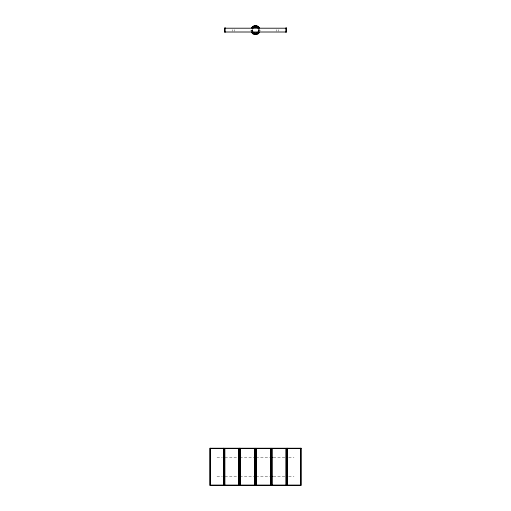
<?xml version="1.0" encoding="UTF-8"?>
<svg xmlns="http://www.w3.org/2000/svg" width="511" height="511" viewBox="0 0 511 511"><rect width="100%" height="100%" fill="white"/><g stroke="black" fill="none" stroke-linecap="round" stroke-linejoin="round"><path stroke-width="0.38" stroke-dasharray="2.56 1.92" d="M258.381 31.995L258.828 30.104L258.381 28.214M217.034 457.345L222.317 457.345M224.987 457.345L237.736 457.345M239.876 457.345L254.88 457.345M256.12 457.345L271.124 457.345M273.264 457.345L286.013 457.345M288.683 457.345L293.966 457.345M217.034 476.335L222.317 476.335M224.987 476.335L237.736 476.335M239.876 476.335L254.88 476.335M256.12 476.335L271.124 476.335M273.264 476.335L286.013 476.335M288.683 476.335L293.966 476.335M252.172 30.104L252.472 31.369M278.284 29.727L278.284 31.248M276.387 29.727L276.387 31.248M234.613 29.727L234.613 31.248M232.716 29.727L232.716 31.248M260.054 30.104A4.554 4.554 0 0 1 259.78 31.676M251.22 31.676A4.554 4.554 0 0 1 250.946 30.104M258.368 28.45A3.309 3.309 0 0 1 258.368 31.765M252.389 31.248A3.309 3.309 0 0 1 252.191 30.104M251.482 31.58A4.28 4.28 0 0 1 251.22 30.104M259.205 27.971A4.28 4.28 0 0 1 259.205 32.244M259.307 30.104A3.807 3.807 0 0 1 259.071 31.414M251.929 31.414A3.807 3.807 0 0 1 251.693 30.104M258.355 30.104A2.855 2.855 0 0 1 257.972 31.535M253.028 31.535A2.855 2.855 0 0 1 253.028 28.68"/><path stroke-width="0.77" d="M252.619 28.214L253.839 26.834L255.5 26.323L257.161 26.834L258.381 28.214M258.381 31.995L257.161 33.381L255.5 33.892L253.839 33.381L252.619 31.995M225.121 28.207L285.879 28.207M225.121 32.008L285.879 32.008M239.972 448.23L255.174 448.23L255.174 485.45L239.972 485.45L239.972 448.23L240.036 485.45M271.028 448.23L255.826 448.23L255.826 485.45L271.028 485.45L271.028 448.23L270.964 485.45M210.264 448.613L223.479 448.613L223.479 485.073L210.264 485.073M254.74 448.613L240.349 448.613L240.362 485.073L254.74 485.073L254.727 448.613M256.26 448.613L270.651 448.613L270.638 485.073L256.26 485.073L256.273 448.613M300.736 448.613L287.521 448.613L287.584 485.073M238.509 457.345L240.451 457.345M270.549 457.345L272.491 457.345M238.509 476.335L240.451 476.335M270.549 476.335L272.491 476.335M224.866 485.073L238.873 485.073L238.873 448.613L224.866 448.613L224.904 485.073M272.127 485.073L286.134 485.073L286.134 448.613L272.127 448.613L272.165 485.073M287.521 485.073L300.736 485.073M300.775 448.23L300.775 485.45M300.679 448.613L300.679 485.073M287.239 448.23L287.239 485.45M286.096 448.613L286.096 485.073M271.801 448.23L271.801 485.45M255.89 448.23L255.89 485.45M255.11 448.23L255.11 485.45M239.199 448.23L239.199 485.45M238.835 448.613L238.835 485.073M223.761 448.23L223.761 485.45M223.416 448.613L223.416 485.073M210.321 448.613L210.321 485.073M210.225 448.23L210.225 485.45M259.447 32.385A4.554 4.554 0 0 1 251.553 32.385M251.553 27.83A4.554 4.554 0 0 1 259.447 27.83M258.368 31.765A3.309 3.309 0 0 1 252.632 31.765M252.632 28.45A3.309 3.309 0 0 1 258.368 28.45M259.205 32.244A4.28 4.28 0 0 1 251.795 32.244M251.795 27.971A4.28 4.28 0 0 1 259.205 27.971M258.796 32.008A3.807 3.807 0 0 1 257.403 33.4M253.597 33.4A3.807 3.807 0 0 1 252.204 32.008M252.204 28.207A3.807 3.807 0 0 1 253.597 26.815M257.403 26.815A3.807 3.807 0 0 1 258.796 28.207M256.924 32.576A2.855 2.855 0 0 1 254.076 32.576M254.076 27.639A2.855 2.855 0 0 1 256.924 27.639M225.121 27.907L224.661 27.907L224.661 32.308L225.121 32.308L225.121 27.907M286.339 27.907L285.879 27.907L285.879 32.308L286.339 32.308L286.339 27.907M224.074 448.23L209.912 448.23L209.912 485.45L224.074 485.45L224.074 448.23M239.391 448.23L224.501 448.23L224.501 485.45L239.391 485.45L239.391 448.23M286.499 448.23L271.609 448.23L271.609 485.45L286.499 485.45L286.499 448.23M301.088 448.23L286.927 448.23L286.927 485.45L301.088 485.45L301.088 448.23"/></g></svg>
